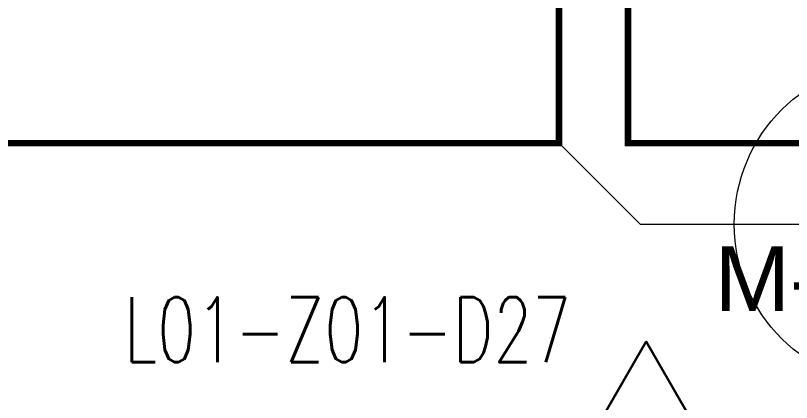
# Model space of a CAD drawing. Extents: x -3709 to 34975, y -230 to 8245.
# Drawn here: x 3147.9 to 3267.7, y 3215.6 to 3275.4 of the extents above; entities that cross this region are included whole.
import ezdxf
from ezdxf.enums import TextEntityAlignment as Align

# ---------------------------------------------------------------- set-up
doc = ezdxf.new("R2010")
doc.units = 0
doc.linetypes.add('HIDDEN2', pattern=[4.7625, 3.175, -1.5875])
doc.layers.get('0').update_dxf_attribs({"color": 9, "lineweight": 9})
for name, color, linetype, lineweight in [('21', 9, 'Continuous', 9), ('E-DEDEKTÖR NUMARALARI', 20, 'Continuous', 30), ('E-OPTİK DUMAN DEDEKTÖRÜ', 7, 'Continuous', 30)]:
    doc.layers.add(name, color=color, linetype=linetype, lineweight=lineweight)
doc.styles.add('Arial', font='arial.ttf', dxfattribs={"height": 2.5})
doc.styles.add('E-YAZI', font='txttw.shx')

# ---------------------------------------------------------------- blocks, each defined once
blk = doc.blocks.new('0_detailbox1')
blk.add_lwpolyline([(10.411, -2.5), (7.911, 0), (-5, 0)])
blk.add_circle((0, 0), 5)
at = {"style": 'Arial'}
blk.add_attdef('DETAYADI', text='', height=3, dxfattribs=at).set_placement((0, 0), align=Align.BOTTOM_CENTER)
blk.add_attdef('PAFTAADI', text='', height=2, dxfattribs=at).set_placement((0, -0.5), align=Align.TOP_CENTER)
blk = doc.blocks.new('100_OPTİK DUMAN DEDEKTÖRÜ 085')
at = {"layer": 'E-OPTİK DUMAN DEDEKTÖRÜ', "color": 4}
blk.add_lwpolyline([(2.059, 0), (0, 3.566), (-2.059, 0)], close=True, dxfattribs=at)
at = {"layer": 'E-OPTİK DUMAN DEDEKTÖRÜ', "color": 3, "style": 'E-YAZI'}
blk.add_text('O', height=1.36, dxfattribs=at).set_placement((-0.022, 1.201), align=Align.MIDDLE)

msp = doc.modelspace()

# ---------------------------------------------------------------- linework, layer by layer
at = {"layer": '21', "linetype": 'HIDDEN2', "ltscale": 0.1, "const_width": 1}
for points in [[(3030.98, 3255.65), (3231.84, 3255.65), (3231.84, 3467.5), (3030.98, 3467.5)], [(3242.47, 3255.65), (3458.32, 3255.65), (3458.32, 3467.5), (3242.47, 3467.5)]]:
    msp.add_lwpolyline(points, close=True, dxfattribs=at)

# ---------------------------------------------------------------- block references
at = {"layer": '21'}
ref = msp.add_blockref('0_detailbox1', (3283.89, 3243.15), dxfattribs=dict(at, xscale=5, yscale=5, zscale=5, rotation=180))
ref.add_attrib('DETAYADI', '01', dxfattribs={"layer": '0', "height": 15, "style": 'Arial'}).set_placement((3288.35, 3241.25), align=Align.BOTTOM_CENTER)
ref.add_attrib('PAFTAADI', 'M-B-500', dxfattribs={"layer": '0', "height": 10, "style": 'Arial'}).set_placement((3282.63, 3239.75), align=Align.TOP_CENTER)
at = {"layer": 'E-OPTİK DUMAN DEDEKTÖRÜ', "xscale": 10, "yscale": 10, "zscale": 10}
msp.add_blockref('100_OPTİK DUMAN DEDEKTÖRÜ 085', (3245.3, 3189.36), dxfattribs=at)

# ---------------------------------------------------------------- texts
at = {"layer": 'E-DEDEKTÖR NUMARALARI', "style": 'E-YAZI', "width": 0.7}
msp.add_text('L01-Z01-D27', height=10, dxfattribs=at).set_placement((3164.7, 3221.87))

doc.saveas('drawing.dxf')
